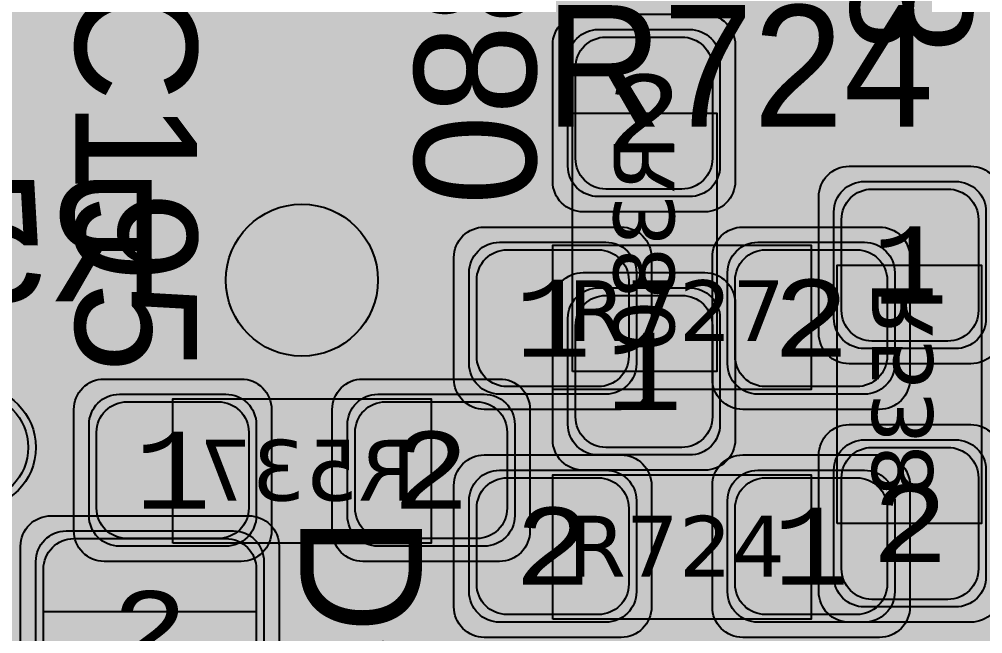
# Model space of a CAD drawing. Extents: x -28 to 199, y -61 to 255.
# Drawn here: x 81.39 to 87.73, y 214.17 to 218.22 of the extents above; entities that cross this region are included whole.
import ezdxf
from ezdxf.enums import TextEntityAlignment as Align

# ---------------------------------------------------------------- set-up
doc = ezdxf.new("R2010")
doc.units = 0
doc.header["$MEASUREMENT"] = 0
for name, color, linetype in [('ASSEMBLY_OUTLINES_BTM', 191, 'CONTINUOUS'), ('ASSEMBLY_OUTLINES_TOP', 102, 'CONTINUOUS'), ('ASSEMBLY_PART_NUMBERS_BTM', 191, 'CONTINUOUS'), ('ASSEMBLY_PART_NUMBERS_TOP', 102, 'CONTINUOUS'), ('ASSEMBLY_REF_DES_BTM', 191, 'CONTINUOUS'), ('ASSEMBLY_REF_DES_TOP', 102, 'CONTINUOUS'), ('DRILL_DRAWING', 21, 'CONTINUOUS'), ('GENERATED_SILKSCREEN_BTM', 255, 'CONTINUOUS'), ('GENERATED_SILKSCREEN_TOP', 140, 'CONTINUOUS'), ('MOUNTING_HOLES_LAYER_2', 42, 'CONTINUOUS'), ('MOUNTING_HOLES_LAYER_3', 42, 'CONTINUOUS'), ('MOUNTING_HOLES_LAYER_BOT21', 42, 'CONTINUOUS'), ('MOUNTING_HOLES_LAYER_TOP', 42, 'CONTINUOUS'), ('PART_PADS_SMD_BTM', 10, 'CONTINUOUS'), ('PART_PADS_SMD_TOP', 150, 'CONTINUOUS'), ('PIN_NUMBERS_BTM', 8, 'CONTINUOUS'), ('PIN_NUMBERS_TOP', 8, 'CONTINUOUS'), ('PLACEMENT_OUTLINES_BTM', 222, 'CONTINUOUS'), ('PLACEMENT_OUTLINES_TOP', 130, 'CONTINUOUS'), ('PLANE_SHAPES_LAYER_2', 230, 'CONTINUOUS'), ('PLANE_SHAPES_LAYER_3', 81, 'CONTINUOUS'), ('SILKSCREEN_OUTLINES_BTM', 211, 'CONTINUOUS'), ('SILKSCREEN_OUTLINES_TOP', 150, 'CONTINUOUS'), ('SILKSCREEN_REF_DES_BTM', 211, 'CONTINUOUS'), ('SILKSCREEN_REF_DES_TOP', 150, 'CONTINUOUS'), ('SOLDERMASK_PADS_BTM', 12, 'CONTINUOUS'), ('SOLDERMASK_PADS_TOP', 180, 'CONTINUOUS'), ('SOLDERPASTE_PADS_BTM', 12, 'CONTINUOUS'), ('SOLDERPASTE_PADS_TOP', 180, 'CONTINUOUS'), ('TRACES_LAYER_BOTTOM', 10, 'CONTINUOUS'), ('TRACES_LAYER_TOP', 150, 'CONTINUOUS'), ('VIA_PADS_LAYER_2', 230, 'CONTINUOUS'), ('VIA_PADS_LAYER_3', 81, 'CONTINUOUS'), ('VIA_PADS_LAYER_BOTTOM', 10, 'CONTINUOUS'), ('VIA_PADS_LAYER_TOP', 150, 'CONTINUOUS')]:
    doc.layers.add(name, color=color, linetype=linetype)
doc.styles.add('COURIER_NEW', font='COUR.TTF')
doc.styles.add('VERDANA', font='verdana.TTF')
doc.styles.add('VERIBEST_GERBER_0', font='txt')

msp = doc.modelspace()

# ---------------------------------------------------------------- hatches: boundary and pattern name
at = {"layer": 'MOUNTING_HOLES_LAYER_2'}
h = msp.add_hatch(color=256, dxfattribs=at)
edge = h.paths.add_edge_path()
edge.add_arc((83.25, 216.5), 0.5, 0, 360)
at = {"layer": 'MOUNTING_HOLES_LAYER_3'}
h = msp.add_hatch(color=256, dxfattribs=at)
edge = h.paths.add_edge_path()
edge.add_arc((83.25, 216.5), 0.5, 0, 360)
at = {"layer": 'MOUNTING_HOLES_LAYER_BOT21'}
h = msp.add_hatch(color=256, dxfattribs=at)
edge = h.paths.add_edge_path()
edge.add_arc((83.25, 216.5), 0.5, 0, 360)
at = {"layer": 'MOUNTING_HOLES_LAYER_TOP'}
h = msp.add_hatch(color=256, dxfattribs=at)
edge = h.paths.add_edge_path()
edge.add_arc((83.25, 216.5), 0.5, 0, 360)
at = {"layer": 'PLANE_SHAPES_LAYER_2'}
h = msp.add_hatch(color=256, dxfattribs=at)
h.paths.add_polyline_path([(169.5, 129.25), (149.5, 129.25), (142.25, 122), (142.25, 90.5), (147.5, 90.5), (147.5, 80), (154, 80), (154, 69.25), (131.75, 69.25), (131.75, 73.25), (121.25, 73.25), (121.25, 81), (110.5, 81), (110.5, 125.75), (106.5, 125.75), (106.5, 128.75), (93.5, 128.75), (93.5, 120.25), (91.75, 120.25), (91.75, 121.5), (80, 121.5), (80, 118.25), (73.25, 118.25), (73.25, 124.5), (67.5, 124.5), (67.5, 128), (57.75, 128), (57.75, 120.25), (55.25, 120.25), (55.25, 121.5), (47.5, 121.5), (47.5, 119), (35, 119), (35, 134.75), (32.75, 134.75), (32.75, 159.75), (29.25, 159.75), (29.25, 175.25), (22.5, 175.25), (22.5, 195.25), (17.25, 195.25), (17.25, 198), (22.5, 198), (22.5, 216.5), (40.25, 216.5), (40.25, 235.5), (54.5, 235.5), (54.5, 254), (87.25, 254), (87.25, 236.25), (86.25, 236.25), (86.25, 228.75), (81, 228.75), (81, 218.75), (95.25, 218.75), (95.25, 194.5), (87, 194.5), (87, 172), (131.1, 172), (131.1, 208.75), (115.5, 208.75), (115.5, 213.75), (106.75, 213.75), (106.75, 218.75), (110.25, 222.25), (110.25, 226.25), (142.5, 226.25), (142.5, 221.5), (160.5, 221.5), (160.5, 240.75), (169.5, 240.75)])
h.paths.add_polyline_path([(35.5, 149.5), (41.75, 149.5), (41.75, 152), (39.25, 152), (39.25, 154), (37.75, 154), (37.75, 152), (35.5, 152)], flags=16)
h.paths.add_polyline_path([(37.5, 125.75), (37.5, 128.75), (42.75, 128.75), (42.75, 125.75)], flags=16)
h.paths.add_polyline_path([(52, 127.75), (52, 130.75), (54.25, 130.75), (54.25, 127.75)], flags=16)
h.paths.add_polyline_path([(50.75, 219.5), (50.75, 226.5), (71.75, 226.5), (71.75, 219.5)], flags=16)
h.paths.add_polyline_path([(66.5, 150.75), (66.5, 177.5), (72.25, 177.5), (72.25, 150.75)], flags=16)
h.paths.add_polyline_path([(47.25, 185.25), (73, 185.25), (73, 188.25), (70.25, 188.25), (70.25, 191), (47.25, 191)], flags=16)
h.paths.add_polyline_path([(84.5, 208), (84.5, 212.75), (85, 212.75), (85, 208)], flags=16)
h.paths.add_polyline_path([(61.5, 137.25), (87.75, 137.25), (87.75, 140.5), (84.75, 140.5), (84.75, 143), (61.5, 143)], flags=16)
h.paths.add_polyline_path([(88.75, 127), (88.75, 130), (91, 130), (91, 127)], flags=16)
h.paths.add_polyline_path([(85.5, 130.25), (85.5, 132.5), (91, 132.5), (91, 130.25)], flags=16)
h.paths.add_polyline_path([(108.75, 142.25), (135.75, 142.25), (135.75, 145.75), (132.25, 145.75), (132.25, 149), (108.75, 149)], flags=16)
h.paths.add_polyline_path([(114.25, 126.75), (140.75, 126.75), (140.75, 129.75), (137.25, 129.75), (137.25, 133), (114.25, 133)], flags=16)
h.paths.add_polyline_path([(155.25, 180.25), (166.25, 180.25), (166.25, 186.25), (152.25, 186.25), (152.25, 183), (155.25, 183)], flags=16)
at = {"layer": 'PLANE_SHAPES_LAYER_3'}
h = msp.add_hatch(color=256, dxfattribs=at)
h.paths.add_polyline_path([(169.5, 129.25), (149.5, 129.25), (142.25, 122), (142.25, 90.5), (147.5, 90.5), (147.5, 80), (154, 80), (154, 69.25), (131.75, 69.25), (131.75, 73.25), (121.25, 73.25), (121.25, 81), (110.5, 81), (110.5, 125.75), (106.5, 125.75), (106.5, 128.75), (93.5, 128.75), (93.5, 120.25), (91.75, 120.25), (91.75, 121.5), (80, 121.5), (80, 118.25), (73.25, 118.25), (73.25, 124.5), (67.5, 124.5), (67.5, 127.75), (58.25, 127.75), (58.25, 130.25), (88.75, 130.25), (88.75, 127), (91, 127), (91, 132.5), (55, 132.5), (55, 131.25), (52, 131.25), (52, 127.75), (55, 127.75), (55, 127.25), (57.75, 127.25), (57.75, 120.25), (55.25, 120.25), (55.25, 121.5), (47.5, 121.5), (47.5, 119), (35, 119), (35, 134.75), (32.75, 134.75), (32.75, 159.75), (29.25, 159.75), (29.25, 175.25), (22.5, 175.25), (22.5, 195.25), (17.25, 195.25), (17.25, 198), (22.5, 198), (22.5, 216.5), (40.25, 216.5), (40.25, 235.5), (54.5, 235.5), (54.5, 254), (87.25, 254), (87.25, 236.25), (86.25, 236.25), (86.25, 228.75), (81, 228.75), (81, 218.75), (95.25, 218.75), (95.25, 194.5), (87, 194.5), (87, 172), (131.1, 172), (131.1, 208.75), (115.5, 208.75), (115.5, 213.75), (106.75, 213.75), (106.75, 218.75), (110.25, 222.25), (110.25, 226.25), (142.5, 226.25), (142.5, 221.5), (160.5, 221.5), (160.5, 240.75), (169.5, 240.75)])
h.paths.add_polyline_path([(35.5, 149.5), (41.75, 149.5), (41.75, 152), (39.25, 152), (39.25, 154), (37.75, 154), (37.75, 152), (35.5, 152)], flags=16)
h.paths.add_polyline_path([(37.5, 125.75), (37.5, 128.75), (42.75, 128.75), (42.75, 125.75)], flags=16)
h.paths.add_polyline_path([(50.75, 219.5), (50.75, 226.5), (71.75, 226.5), (71.75, 219.5)], flags=16)
h.paths.add_polyline_path([(66.5, 150.75), (66.5, 177.5), (72.25, 177.5), (72.25, 150.75)], flags=16)
h.paths.add_polyline_path([(47.25, 185.25), (73, 185.25), (73, 188.25), (70.25, 188.25), (70.25, 191), (47.25, 191)], flags=16)
h.paths.add_polyline_path([(84.5, 208), (84.5, 212.75), (85, 212.75), (85, 208)], flags=16)
h.paths.add_polyline_path([(61.5, 137.25), (87.75, 137.25), (87.75, 140.5), (84.75, 140.5), (84.75, 143), (61.5, 143)], flags=16)
h.paths.add_polyline_path([(108.75, 142.25), (135.75, 142.25), (135.75, 145.75), (132.25, 145.75), (132.25, 149), (108.75, 149)], flags=16)
h.paths.add_polyline_path([(114.25, 126.75), (140.75, 126.75), (140.75, 129.75), (137.25, 129.75), (137.25, 133), (114.25, 133)], flags=16)
h.paths.add_polyline_path([(155.25, 180.25), (166.25, 180.25), (166.25, 186.25), (152.25, 186.25), (152.25, 183), (155.25, 183)], flags=16)

# ---------------------------------------------------------------- linework, layer by layer
at = {"layer": 'ASSEMBLY_OUTLINES_BTM'}
for points in [[(85.03, 215.9), (85.03, 217.6), (85.98, 217.6), (85.98, 215.9)], [(86.77, 214.9), (86.77, 216.6), (87.72, 216.6), (87.72, 214.9)], [(82.4, 214.77), (82.4, 215.72), (84.1, 215.72), (84.1, 214.77)]]:
    msp.add_lwpolyline(points, close=True, dxfattribs=at)
at = {"layer": 'ASSEMBLY_OUTLINES_TOP'}
for points in [[(84.9, 215.78), (84.9, 216.73), (86.6, 216.73), (86.6, 215.78)], [(84.9, 214.27), (84.9, 215.22), (86.6, 215.22), (86.6, 214.27)], [(81.55, 212.17), (81.55, 214.32), (82.95, 214.32), (82.95, 212.17)]]:
    msp.add_lwpolyline(points, close=True, dxfattribs=at)
at = {"layer": 'GENERATED_SILKSCREEN_BTM', "const_width": 0.15}
for points in [[(83.9868, 218.5352), (83.9868, 218.2656), (83.9876, 218.2616), (83.9884, 218.26), (83.9892, 218.2576), (83.99, 218.2552), (84.0996, 218.12), (84.1036, 218.1176), (84.1068, 218.1168), (84.1092, 218.1152), (84.1124, 218.1144), (84.2772, 218.1144), (84.2796, 218.1152), (84.2852, 218.1168), (84.2892, 218.1176), (84.2908, 218.12), (84.3868, 218.2376), (84.4828, 218.12), (84.4844, 218.1192), (84.486, 218.1176), (84.4868, 218.1168), (84.4884, 218.1168), (84.494, 218.1152), (84.4964, 218.1144), (84.6612, 218.1144), (84.6652, 218.1152), (84.6684, 218.1168), (84.6716, 218.1176), (84.674, 218.12), (84.7836, 218.2552), (84.7852, 218.2584), (84.786, 218.2592), (84.786, 218.2616), (84.7868, 218.2624), (84.7868, 218.2632), (84.7868, 218.2656), (84.7868, 218.5352)], [(84.3708, 218.4024), (84.3708, 218.2696), (84.2692, 218.1464), (84.1204, 218.1464), (84.0196, 218.2712), (84.0196, 218.5296)], [(84.754, 218.5296), (84.754, 218.2712), (84.6532, 218.1464), (84.5044, 218.1464), (84.4028, 218.2696), (84.4028, 218.4024)], [(87.152, 217.6368), (87.2288, 217.6624), (87.3056, 217.6368), (87.308, 217.6368), (87.3112, 217.636), (87.5584, 217.636), (87.5608, 217.636), (87.5632, 217.6368), (87.5664, 217.6376), (87.5696, 217.6408), (87.652, 217.7208), (87.6552, 217.724), (87.656, 217.7288), (87.6568, 217.732), (87.6568, 218.0256), (87.6568, 218.028), (87.656, 218.0304), (87.6552, 218.0336), (87.652, 218.0368), (87.5696, 218.1168), (87.5664, 218.12), (87.5632, 218.1216), (87.5584, 218.1216), (87.3112, 218.1216), (87.308, 218.1216), (87.3064, 218.1216), (87.3056, 218.1208), (87.2288, 218.0952), (87.152, 218.1208), (87.1512, 218.1216), (87.1464, 218.1216), (86.9544, 218.1216), (86.9512, 218.1216), (86.9472, 218.12), (86.9432, 218.1168), (86.8608, 218.0368), (86.8584, 218.0336), (86.8576, 218.0304), (86.8568, 218.028), (86.8568, 218.0256), (86.8568, 217.732), (86.8576, 217.7288), (86.8584, 217.724), (86.8608, 217.7208), (86.9432, 217.6408), (86.948, 217.6376), (86.9512, 217.6368), (86.9544, 217.636), (87.1464, 217.636), (87.1496, 217.636), (87.1512, 217.6368), (87.152, 217.6368)], [(86.9632, 218.0896), (87.1448, 218.0896), (87.2136, 218.068), (87.2136, 217.6912), (87.1448, 217.668), (86.9632, 217.668), (86.8896, 217.7384), (86.8896, 218.0176), (86.9632, 218.0896)], [(87.3144, 218.0896), (87.5512, 218.0896), (87.624, 218.0176), (87.624, 217.7384), (87.5512, 217.668), (87.3144, 217.668), (87.2456, 217.6912), (87.2456, 218.068), (87.3144, 218.0896)], [(84.282, 217.3928), (84.3588, 217.4184), (84.4356, 217.3928), (84.438, 217.3928), (84.4412, 217.392), (84.6884, 217.392), (84.6908, 217.392), (84.6932, 217.3928), (84.6964, 217.3936), (84.6996, 217.3968), (84.782, 217.4768), (84.7852, 217.48), (84.786, 217.4848), (84.7868, 217.488), (84.7868, 217.7816), (84.7868, 217.784), (84.786, 217.7864), (84.7852, 217.7896), (84.782, 217.7928), (84.6996, 217.8728), (84.6964, 217.876), (84.6932, 217.8776), (84.6884, 217.8776), (84.4412, 217.8776), (84.438, 217.8776), (84.4364, 217.8776), (84.4356, 217.8768), (84.3588, 217.8512), (84.282, 217.8768), (84.2812, 217.8776), (84.2764, 217.8776), (84.0844, 217.8776), (84.0812, 217.8776), (84.0772, 217.876), (84.0732, 217.8728), (83.9908, 217.7928), (83.9884, 217.7896), (83.9876, 217.7864), (83.9868, 217.784), (83.9868, 217.7816), (83.9868, 217.488), (83.9876, 217.4848), (83.9884, 217.48), (83.9908, 217.4768), (84.0732, 217.3968), (84.078, 217.3936), (84.0812, 217.3928), (84.0844, 217.392), (84.2764, 217.392), (84.2796, 217.392), (84.2812, 217.3928), (84.282, 217.3928)], [(84.0932, 217.8456), (84.2748, 217.8456), (84.3436, 217.824), (84.3436, 217.4472), (84.2748, 217.424), (84.0932, 217.424), (84.0196, 217.4944), (84.0196, 217.7736), (84.0932, 217.8456)], [(84.4444, 217.8456), (84.6812, 217.8456), (84.754, 217.7736), (84.754, 217.4944), (84.6812, 217.424), (84.4444, 217.424), (84.3756, 217.4472), (84.3756, 217.824), (84.4444, 217.8456)], [(84.0996, 217.1736), (83.99, 217.0392), (83.9892, 217.036), (83.9884, 217.0336), (83.9876, 217.0328), (83.9868, 217.0296), (83.9868, 216.76), (83.9876, 216.7568), (83.9876, 216.756), (83.9884, 216.7552), (83.9892, 216.7528), (83.99, 216.7496), (84.0996, 216.6152), (84.1036, 216.6128), (84.1068, 216.612), (84.1092, 216.6104), (84.1124, 216.6096), (84.6612, 216.6096), (84.6636, 216.6104), (84.6692, 216.612), (84.6708, 216.6128), (84.674, 216.6152), (84.7836, 216.7496), (84.7844, 216.7528), (84.7852, 216.7544), (84.786, 216.756), (84.7868, 216.7576), (84.7868, 216.76), (84.7868, 217.0296), (84.786, 217.0328), (84.7852, 217.036), (84.7836, 217.0392), (84.674, 217.1736), (84.6724, 217.1752), (84.6716, 217.1768), (84.6692, 217.1784), (84.6636, 217.18), (84.6612, 217.1808), (84.1124, 217.1808), (84.1092, 217.18), (84.1068, 217.1784), (84.1036, 217.1768), (84.0996, 217.1736)], [(80.9308, 217.1464), (81.4708, 217.1464), (81.4764, 217.1448), (81.4812, 217.1408), (81.4852, 217.136), (81.4868, 217.1304), (81.4868, 216.7456), (81.486, 216.74), (81.4836, 216.736), (81.4804, 216.7336), (81.4748, 216.732), (81.4716, 216.7304), (81.4676, 216.7296), (81.4636, 216.7304), (81.4604, 216.7328), (81.33, 216.8392), (81.0716, 216.8392)], [(81.6756, 216.8424), (81.6732, 216.844), (81.6724, 216.848), (81.6708, 216.852), (81.67, 216.856), (81.67, 217.0208), (81.6708, 217.0248), (81.6724, 217.0272), (81.6724, 217.0296), (81.6732, 217.0304), (81.6748, 217.0312), (81.6756, 217.0328), (81.8116, 217.1432), (81.8156, 217.1448), (81.8188, 217.1456), (81.822, 217.1464), (82.2252, 217.1464), (82.2324, 217.1448), (82.2372, 217.1408), (82.2412, 217.136), (82.2428, 217.1304), (82.2428, 216.3624), (82.2412, 216.356), (82.2372, 216.352), (82.2324, 216.3496), (82.2268, 216.3488), (82.2204, 216.3496), (82.2148, 216.352), (82.2108, 216.356), (82.2092, 216.3624), (82.2092, 216.7304), (81.8332, 216.7304), (81.702, 216.3576), (81.6988, 216.352), (81.6932, 216.3488), (81.6876, 216.348), (81.682, 216.3496), (81.6772, 216.352), (81.6732, 216.356), (81.6716, 216.3616), (81.6724, 216.368), (81.8036, 216.7408), (81.6756, 216.8424)], [(84.1204, 217.148), (84.6532, 217.148), (84.6932, 217.1008), (84.062, 216.7136), (84.0196, 216.7664), (84.0196, 217.0248), (84.1204, 217.148)], [(81.3356, 216.8712), (81.3388, 216.8704), (81.3412, 216.8696), (81.3444, 216.868), (81.4532, 216.78), (81.4532, 217.1136), (80.9308, 217.1136)], [(82.2092, 217.1136), (81.8268, 217.1136), (81.702, 217.0128), (81.702, 216.864), (81.8268, 216.7624), (82.2092, 216.7624), (82.2092, 217.1136)], [(84.714, 217.0752), (84.754, 217.0248), (84.754, 216.7664), (84.6532, 216.6416), (84.1204, 216.6416), (84.0828, 216.6888), (84.714, 217.0752)], [(81.066, 216.8712), (81.3356, 216.8712)], [(81.0716, 216.38), (81.33, 216.38), (81.4604, 216.4856), (81.466, 216.488), (81.4708, 216.488), (81.4764, 216.4848), (81.4804, 216.4808), (81.4836, 216.4752), (81.4852, 216.4696), (81.4844, 216.4664), (81.4836, 216.464), (81.482, 216.4616), (81.4796, 216.46), (81.3444, 216.3496), (81.342, 216.348), (81.3388, 216.348), (81.3356, 216.3464), (81.066, 216.3464)]]:
    msp.add_lwpolyline(points, dxfattribs=at)
for points in [[(85.030005, 216.466164, 1.1642e-05), (85.029995, 216.466156), (85.029995, 217.033844, 1.1642e-05), (85.030005, 217.033836), (85.030005, 216.466164)], [(85.980005, 216.457902, 1.22306e-05), (85.979995, 216.457911), (85.979995, 217.042089, 1.22306e-05), (85.980005, 217.042098), (85.980005, 216.457902)], [(86.770005, 215.457911, 1.22306e-05), (86.769995, 215.457902), (86.769995, 216.042098, 1.22306e-05), (86.770005, 216.042089), (86.770005, 215.457911)], [(87.720005, 215.466156, 1.1642e-05), (87.719995, 215.466164), (87.719995, 216.033836, 1.1642e-05), (87.720005, 216.033844), (87.720005, 215.466156)], [(83.533844, 215.720005, 1.1642e-05), (83.533836, 215.719995), (82.966164, 215.719995, 1.1642e-05), (82.966156, 215.720005), (83.533844, 215.720005)], [(83.542098, 214.769995), (82.957902, 214.769995, 1.22306e-05), (82.957911, 214.770005), (83.542089, 214.770005, 1.22306e-05), (83.542098, 214.769995)]]:
    msp.add_lwpolyline(points, format="xyb", dxfattribs=at)
at = {"layer": 'GENERATED_SILKSCREEN_TOP', "const_width": 0.15}
for points in [[(81.7664, 218.2), (81.876, 218.3344)], [(82.4504, 218.3344), (82.56, 218.2), (82.5608, 218.1976), (82.5616, 218.1952), (82.5624, 218.1944), (82.5632, 218.1912), (82.5632, 217.9216), (82.5624, 217.9176), (82.5616, 217.916), (82.5608, 217.9136), (82.56, 217.9112), (82.4504, 217.776), (82.4464, 217.7728), (82.44, 217.7712), (82.436, 217.772), (82.432, 217.7736), (82.428, 217.776), (82.4248, 217.78), (82.4224, 217.784), (82.4216, 217.788), (82.4216, 217.792), (82.424, 217.7952), (82.5304, 217.9272), (82.5304, 218.1856), (82.4296, 218.3088)], [(87.2812, 217.7876), (87.7116, 218.2164), (87.7116, 217.7876), (87.2812, 217.7876)], [(81.8968, 218.3088), (81.796, 218.1856), (81.796, 217.9272), (81.9024, 217.7952), (81.9048, 217.792), (81.9048, 217.788), (81.904, 217.784), (81.9016, 217.78), (81.8984, 217.776), (81.8944, 217.7736), (81.8904, 217.772), (81.8848, 217.7712), (81.88, 217.7728), (81.876, 217.776), (81.7664, 217.9112), (81.7648, 217.9144), (81.764, 217.9152), (81.764, 217.9176), (81.764, 217.9184), (81.7632, 217.9192), (81.7632, 217.9216), (81.7632, 218.1912), (81.764, 218.1944), (81.7648, 218.1976), (81.7664, 218.2)], [(84.9676, 218.2948), (84.9628, 218.2908), (84.9588, 218.286), (84.9572, 218.2804), (84.9572, 217.5124), (84.9588, 217.506), (84.9628, 217.502), (84.9676, 217.4996), (84.9732, 217.4988), (84.9796, 217.4996), (84.9852, 217.502), (84.9892, 217.506), (84.9908, 217.5124), (84.9908, 217.8804), (85.3668, 217.8804), (85.498, 217.5076), (85.5012, 217.502), (85.5068, 217.4988), (85.5132, 217.498), (85.518, 217.4996), (85.5228, 217.502), (85.5268, 217.506), (85.5292, 217.5116), (85.5276, 217.518), (85.3964, 217.8908), (85.5244, 217.9924)], [(84.9908, 218.2636), (85.3732, 218.2636), (85.498, 218.1628), (85.498, 218.014), (85.3732, 217.9124), (84.9908, 217.9124), (84.9908, 218.2636)], [(85.5244, 217.9924), (85.5268, 217.994), (85.5276, 217.998), (85.53, 218.002), (85.53, 218.006), (85.53, 218.1708), (85.53, 218.1748), (85.5276, 218.1772), (85.5276, 218.1796), (85.5268, 218.1804), (85.526, 218.1812), (85.5244, 218.1828), (85.3884, 218.2932)], [(85.7236, 218.2948), (85.7196, 218.2908), (85.7164, 218.286), (85.7156, 218.2796), (85.7164, 218.274), (85.7196, 218.2684), (85.7236, 218.2644), (85.7292, 218.2636), (86.242, 218.2636), (85.8244, 217.5204)], [(85.8244, 217.5204), (85.8228, 217.5148), (85.8236, 217.5092), (85.8276, 217.5044), (85.8316, 217.5012), (85.8372, 217.4996), (85.8428, 217.4988), (85.8476, 217.5004), (85.8516, 217.5052), (86.2828, 218.2724), (86.2844, 218.2764), (86.2844, 218.2796), (86.2844, 218.2828), (86.2828, 218.286), (86.2804, 218.2908), (86.2772, 218.294)], [(86.9012, 218.2932), (87.0356, 218.1836), (87.038, 218.1796), (87.0388, 218.1764), (87.0404, 218.174), (87.0412, 218.1708), (87.0412, 218.0612), (87.0404, 218.058), (87.0388, 218.0532), (87.038, 218.0492), (87.0356, 218.0476), (86.5028, 217.6148), (86.5028, 217.5292), (87.0252, 217.5292), (87.0308, 217.5276), (87.0356, 217.5244), (87.038, 217.5188), (87.0388, 217.5124), (87.038, 217.5068), (87.0356, 217.5012), (87.0308, 217.498), (87.0252, 217.4964), (86.486, 217.4964), (86.4796, 217.498), (86.4756, 217.502), (86.4716, 217.506), (86.47, 217.5124), (86.47, 217.622), (86.4708, 217.6244), (86.4724, 217.63), (86.474, 217.6324), (86.4756, 217.634), (86.4772, 217.6356), (87.0092, 218.0692), (87.0092, 218.1628), (86.8844, 218.2636), (86.626, 218.2636), (86.4956, 218.1572), (86.49, 218.1556), (86.4844, 218.1564), (86.4796, 218.1588), (86.4764, 218.1636), (86.4732, 218.1684), (86.4724, 218.174), (86.4724, 218.1772), (86.4732, 218.1796), (86.4772, 218.1836), (86.6116, 218.2932)], [(87.7116, 217.5124), (87.7124, 217.506), (87.7164, 217.502), (87.722, 217.4996), (87.7276, 217.4988), (87.7332, 217.4996), (87.738, 217.502), (87.742, 217.506), (87.7436, 217.5124), (87.7436, 217.7548), (87.7812, 217.7548), (87.7868, 217.7564), (87.7916, 217.7596), (87.794, 217.7652), (87.7948, 217.7708), (87.794, 217.7772), (87.7916, 217.7828), (87.7868, 217.7868), (87.7812, 217.7876), (87.7436, 217.7876), (87.7436, 218.258), (87.7428, 218.262), (87.7404, 218.2652), (87.7372, 218.2684), (87.7332, 218.2708), (87.7284, 218.2724), (87.7236, 218.2732), (87.7196, 218.2724), (87.7156, 218.2692), (87.23, 217.7836), (87.2268, 217.7788), (87.2252, 217.774), (87.226, 217.7692), (87.2292, 217.7636), (87.2308, 217.7596), (87.234, 217.7572), (87.2372, 217.7556), (87.2412, 217.7548), (87.7116, 217.7548), (87.7116, 217.5124)], [(81.796, 217.472), (81.7952, 217.4784), (81.7912, 217.4816), (81.7856, 217.484), (81.7792, 217.4848), (81.7736, 217.484), (81.768, 217.4816), (81.764, 217.4784), (81.7632, 217.472), (81.7632, 217.16), (81.764, 217.1544), (81.768, 217.1496), (81.7736, 217.1472), (81.7792, 217.1464), (81.7856, 217.1472), (81.7912, 217.1496), (81.7952, 217.1544), (81.796, 217.16), (81.796, 217.3008), (82.5472, 217.3008), (82.5528, 217.3016), (82.5568, 217.304), (82.5592, 217.308), (82.56, 217.3136), (82.5608, 217.3176), (82.5608, 217.3216), (82.5592, 217.3248), (82.556, 217.328), (82.3368, 217.484), (82.3312, 217.4864), (82.3264, 217.4864), (82.3208, 217.484), (82.3168, 217.48), (82.3136, 217.4752), (82.312, 217.4696), (82.3136, 217.464), (82.3176, 217.46), (82.4968, 217.332), (81.796, 217.332), (81.796, 217.472)], [(81.7664, 216.7176), (81.876, 216.852), (81.88, 216.856), (81.8848, 216.8568), (81.8904, 216.856), (81.896, 216.8528), (81.9008, 216.8496), (81.9032, 216.844), (81.904, 216.8392), (81.9024, 216.8336), (81.796, 216.7032), (81.796, 216.4448), (81.8968, 216.32), (82.184, 216.32), (82.096, 216.4288), (82.0944, 216.432), (82.0936, 216.4328), (82.0928, 216.4352), (82.0928, 216.4384), (82.0928, 216.708), (82.0928, 216.7112), (82.0952, 216.716), (82.096, 216.7176), (82.2048, 216.852), (82.2056, 216.8536), (82.2072, 216.8552), (82.2096, 216.8568), (82.2152, 216.8584), (82.2184, 216.8592), (82.4376, 216.8592), (82.4416, 216.8584), (82.4448, 216.8568), (82.4472, 216.8552), (82.448, 216.8536), (82.4504, 216.852), (82.56, 216.7176), (82.5608, 216.7144), (82.5616, 216.712), (82.5624, 216.7112), (82.5632, 216.708), (82.5632, 216.4384), (82.5624, 216.4352), (82.5624, 216.4344), (82.5616, 216.4336), (82.5608, 216.4312), (82.56, 216.428), (82.4504, 216.2936), (82.4472, 216.2912), (82.4432, 216.2904), (82.4408, 216.2888), (82.4376, 216.288), (81.8888, 216.288), (81.8864, 216.2888), (81.8808, 216.2904), (81.8792, 216.2912), (81.876, 216.2936), (81.7664, 216.428), (81.7648, 216.432), (81.764, 216.4328), (81.764, 216.4344), (81.764, 216.436), (81.7632, 216.4368), (81.7632, 216.4384), (81.7632, 216.708), (81.764, 216.7112), (81.7648, 216.7144), (81.7664, 216.7176)], [(82.4296, 216.8264), (82.2264, 216.8264), (82.1248, 216.7032), (82.1248, 216.4448), (82.2264, 216.32), (82.4296, 216.32), (82.5304, 216.4448), (82.5304, 216.7032), (82.4296, 216.8264)], [(82.288, 215.9528), (82.2872, 215.956), (82.2864, 215.9584), (82.2848, 215.9616), (82.1968, 216.0704), (82.5304, 216.0704), (82.5304, 215.548), (82.532, 215.5424), (82.5352, 215.5376), (82.5408, 215.5352), (82.5464, 215.5344), (82.5528, 215.5352), (82.5584, 215.5376), (82.5616, 215.5424), (82.5632, 215.548), (82.5632, 216.088), (82.5616, 216.0936), (82.5576, 216.0976), (82.5536, 216.1024), (82.5472, 216.104), (82.1624, 216.104), (82.1568, 216.1032), (82.1528, 216.1008), (82.1504, 216.0976), (82.1488, 216.092), (82.1472, 216.088), (82.1464, 216.0848), (82.1472, 216.0808), (82.1496, 216.0776), (82.256, 215.9472), (82.256, 215.6888), (82.1544, 215.564), (81.8968, 215.564), (81.7968, 215.6888), (81.7968, 215.9472), (81.9024, 216.0776), (81.9048, 216.0832), (81.9048, 216.088), (81.9016, 216.0928), (81.8976, 216.0976), (81.892, 216.1008), (81.8864, 216.1016), (81.8832, 216.1016), (81.8808, 216.1008), (81.8768, 216.0968), (81.7664, 215.9616), (81.7648, 215.9592), (81.7648, 215.956), (81.7632, 215.9528), (81.7632, 215.6832), (81.7632, 215.6808), (81.764, 215.68), (81.764, 215.6792), (81.7648, 215.6776), (81.7648, 215.676), (81.7664, 215.6728), (81.8768, 215.5376), (81.8792, 215.5352), (81.8808, 215.5344), (81.8856, 215.5328), (81.8888, 215.532), (82.1624, 215.532), (82.1664, 215.5328), (82.1704, 215.5344), (82.172, 215.5344), (82.1728, 215.5352), (82.1744, 215.5368), (82.176, 215.5376), (82.2848, 215.6728), (82.2864, 215.6768), (82.2872, 215.6792), (82.288, 215.6832), (82.288, 215.9528)], [(84.0448, 214.4044), (84.0464, 214.4076), (84.048, 214.4108), (84.0488, 214.4116), (84.0488, 214.4124), (84.0496, 214.4132), (84.0496, 214.4148), (84.0504, 214.4212), (84.0504, 214.818), (84.0496, 214.8236), (84.048, 214.8284), (84.0448, 214.8332), (84.0416, 214.8356), (84.0384, 214.8396), (84.0344, 214.8428), (84.0288, 214.8444), (84.0232, 214.8444), (83.2704, 214.8444), (83.264, 214.8444), (83.2592, 214.8428), (83.2552, 214.8396), (83.252, 214.8356), (83.248, 214.8332), (83.2456, 214.8284), (83.244, 214.8236), (83.2432, 214.818), (83.2432, 214.4212), (83.2432, 214.4172), (83.2432, 214.414), (83.244, 214.4124), (83.244, 214.4116), (83.2448, 214.4108), (83.2456, 214.41), (83.2464, 214.4076), (83.248, 214.4044), (83.3576, 214.27), (83.3608, 214.2668), (83.3632, 214.2652), (83.3656, 214.2636), (83.3672, 214.2636), (83.372, 214.2612), (83.3776, 214.2612), (83.916, 214.2612), (83.92, 214.2612), (83.9224, 214.2612), (83.9248, 214.262), (83.9264, 214.2636), (83.9304, 214.2636), (83.9328, 214.266), (83.9336, 214.2676), (83.9344, 214.2692), (84.0448, 214.4044)], [(83.9952, 214.7892), (83.9952, 214.4308), (83.9024, 214.3156), (83.3912, 214.3156), (83.2984, 214.4308), (83.2984, 214.7892), (83.9952, 214.7892)], [(84.028, 213.9428), (84.0264, 213.9436), (84.0368, 213.9396)], [(83.924, 214.086), (83.9304, 214.082), (83.9304, 214.0828), (83.9312, 214.082)]]:
    msp.add_lwpolyline(points, dxfattribs=at)
for points in [[(86.042098, 216.730005, 1.22306e-05), (86.042089, 216.729995), (85.457911, 216.729995, 1.22306e-05), (85.457902, 216.730005), (86.042098, 216.730005)], [(86.033844, 215.779995), (85.466156, 215.779995, 1.1642e-05), (85.466164, 215.780005), (86.033836, 215.780005, 1.1642e-05), (86.033844, 215.779995)], [(86.033844, 215.220005, 1.1642e-05), (86.033836, 215.219995), (85.466164, 215.219995, 1.1642e-05), (85.466156, 215.220005), (86.033844, 215.220005)], [(86.042098, 214.269995), (85.457902, 214.269995, 1.22306e-05), (85.457911, 214.270005), (86.042089, 214.270005, 1.22306e-05), (86.042098, 214.269995)]]:
    msp.add_lwpolyline(points, format="xyb", dxfattribs=at)
at = {"layer": 'MOUNTING_HOLES_LAYER_2'}
msp.add_circle((83.25, 216.5), 0.5, dxfattribs=at)
at = {"layer": 'MOUNTING_HOLES_LAYER_3'}
msp.add_circle((83.25, 216.5), 0.5, dxfattribs=at)
at = {"layer": 'MOUNTING_HOLES_LAYER_BOT21'}
msp.add_circle((83.25, 216.5), 0.5, dxfattribs=at)
at = {"layer": 'MOUNTING_HOLES_LAYER_TOP'}
msp.add_circle((83.25, 216.5), 0.5, dxfattribs=at)
at = {"layer": 'PART_PADS_SMD_BTM'}
for points in [[(85.2, 217.05, -0.4142135624), (85, 217.25), (85, 217.95, -0.4142135624), (85.2, 218.15), (85.8, 218.15, -0.4142135624), (86, 217.95), (86, 217.25, -0.4142135624), (85.8, 217.05)], [(87.55, 217.15, -0.4142135624), (87.75, 216.95), (87.75, 216.25, -0.4142135624), (87.55, 216.05), (86.95, 216.05, -0.4142135624), (86.75, 216.25), (86.75, 216.95, -0.4142135624), (86.95, 217.15)], [(85.2, 215.35, -0.4142135624), (85, 215.55), (85, 216.25, -0.4142135624), (85.2, 216.45), (85.8, 216.45, -0.4142135624), (86, 216.25), (86, 215.55, -0.4142135624), (85.8, 215.35)], [(81.85, 215.55, -0.4142135624), (82.05, 215.75), (82.75, 215.75, -0.4142135624), (82.95, 215.55), (82.95, 214.95, -0.4142135624), (82.75, 214.75), (82.05, 214.75, -0.4142135624), (81.85, 214.95)], [(83.55, 215.55, -0.4142135624), (83.75, 215.75), (84.45, 215.75, -0.4142135624), (84.65, 215.55), (84.65, 214.95, -0.4142135624), (84.45, 214.75), (83.75, 214.75, -0.4142135624), (83.55, 214.95)], [(87.55, 215.45, -0.4142135624), (87.75, 215.25), (87.75, 214.55, -0.4142135624), (87.55, 214.35), (86.95, 214.35, -0.4142135624), (86.75, 214.55), (86.75, 215.25, -0.4142135624), (86.95, 215.45)]]:
    msp.add_lwpolyline(points, format="xyb", close=True, dxfattribs=at)
at = {"layer": 'PART_PADS_SMD_TOP'}
for points in [[(84.35, 216.55, -0.4142135624), (84.55, 216.75), (85.25, 216.75, -0.4142135624), (85.45, 216.55), (85.45, 215.95, -0.4142135624), (85.25, 215.75), (84.55, 215.75, -0.4142135624), (84.35, 215.95)], [(86.05, 216.55, -0.4142135624), (86.25, 216.75), (86.95, 216.75, -0.4142135624), (87.15, 216.55), (87.15, 215.95, -0.4142135624), (86.95, 215.75), (86.25, 215.75, -0.4142135624), (86.05, 215.95)], [(85.45, 214.45, -0.4142135624), (85.25, 214.25), (84.55, 214.25, -0.4142135624), (84.35, 214.45), (84.35, 215.05, -0.4142135624), (84.55, 215.25), (85.25, 215.25, -0.4142135624), (85.45, 215.05)], [(87.15, 214.45, -0.4142135624), (86.95, 214.25), (86.25, 214.25, -0.4142135624), (86.05, 214.45), (86.05, 215.05, -0.4142135624), (86.25, 215.25), (86.95, 215.25, -0.4142135624), (87.15, 215.05)], [(83, 213.75, -0.4142135624), (82.8, 213.55), (81.7, 213.55, -0.4142135624), (81.5, 213.75), (81.5, 214.65, -0.4142135624), (81.7, 214.85), (82.8, 214.85, -0.4142135624), (83, 214.65)]]:
    msp.add_lwpolyline(points, format="xyb", close=True, dxfattribs=at)
at = {"layer": 'PLACEMENT_OUTLINES_BTM'}
for points in [[(85.03, 215.9), (85.03, 217.6), (85.98, 217.6), (85.98, 215.9)], [(86.77, 214.9), (86.77, 216.6), (87.72, 216.6), (87.72, 214.9)], [(82.4, 214.77), (82.4, 215.72), (84.1, 215.72), (84.1, 214.77)]]:
    msp.add_lwpolyline(points, close=True, dxfattribs=at)
at = {"layer": 'PLACEMENT_OUTLINES_TOP'}
for points in [[(84.9, 215.78), (84.9, 216.73), (86.6, 216.73), (86.6, 215.78)], [(84.9, 214.27), (84.9, 215.22), (86.6, 215.22), (86.6, 214.27)], [(81.55, 212.17), (81.55, 214.32), (82.95, 214.32), (82.95, 212.17)]]:
    msp.add_lwpolyline(points, close=True, dxfattribs=at)
at = {"layer": 'SILKSCREEN_OUTLINES_BTM'}
for points in [[(85.03, 215.9), (85.03, 217.6), (85.98, 217.6), (85.98, 215.9)], [(86.77, 214.9), (86.77, 216.6), (87.72, 216.6), (87.72, 214.9)], [(82.4, 214.77), (82.4, 215.72), (84.1, 215.72), (84.1, 214.77)]]:
    msp.add_lwpolyline(points, close=True, dxfattribs=at)
at = {"layer": 'SILKSCREEN_OUTLINES_TOP'}
for points in [[(84.9, 215.78), (84.9, 216.73), (86.6, 216.73), (86.6, 215.78)], [(84.9, 214.27), (84.9, 215.22), (86.6, 215.22), (86.6, 214.27)], [(81.55, 212.17), (81.55, 214.32), (82.95, 214.32), (82.95, 212.17)]]:
    msp.add_lwpolyline(points, close=True, dxfattribs=at)
at = {"layer": 'SOLDERMASK_PADS_BTM'}
for points in [[(85.1, 216.95, -0.4142135624), (84.9, 217.15), (84.9, 218.05, -0.4142135624), (85.1, 218.25), (85.9, 218.25, -0.4142135624), (86.1, 218.05), (86.1, 217.15, -0.4142135624), (85.9, 216.95)], [(87.65, 217.25, -0.4142135624), (87.85, 217.05), (87.85, 216.15, -0.4142135624), (87.65, 215.95), (86.85, 215.95, -0.4142135624), (86.65, 216.15), (86.65, 217.05, -0.4142135624), (86.85, 217.25)], [(85.1, 215.25, -0.4142135624), (84.9, 215.45), (84.9, 216.35, -0.4142135624), (85.1, 216.55), (85.9, 216.55, -0.4142135624), (86.1, 216.35), (86.1, 215.45, -0.4142135624), (85.9, 215.25)], [(81.75, 215.65, -0.4142135624), (81.95, 215.85), (82.85, 215.85, -0.4142135624), (83.05, 215.65), (83.05, 214.85, -0.4142135624), (82.85, 214.65), (81.95, 214.65, -0.4142135624), (81.75, 214.85)], [(83.45, 215.65, -0.4142135624), (83.65, 215.85), (84.55, 215.85, -0.4142135624), (84.75, 215.65), (84.75, 214.85, -0.4142135624), (84.55, 214.65), (83.65, 214.65, -0.4142135624), (83.45, 214.85)], [(87.65, 215.55, -0.4142135624), (87.85, 215.35), (87.85, 214.45, -0.4142135624), (87.65, 214.25), (86.85, 214.25, -0.4142135624), (86.65, 214.45), (86.65, 215.35, -0.4142135624), (86.85, 215.55)]]:
    msp.add_lwpolyline(points, format="xyb", close=True, dxfattribs=at)
at = {"layer": 'SOLDERMASK_PADS_TOP'}
for points in [[(84.25, 216.65, -0.4142135624), (84.45, 216.85), (85.35, 216.85, -0.4142135624), (85.55, 216.65), (85.55, 215.85, -0.4142135624), (85.35, 215.65), (84.45, 215.65, -0.4142135624), (84.25, 215.85)], [(85.95, 216.65, -0.4142135624), (86.15, 216.85), (87.05, 216.85, -0.4142135624), (87.25, 216.65), (87.25, 215.85, -0.4142135624), (87.05, 215.65), (86.15, 215.65, -0.4142135624), (85.95, 215.85)], [(85.55, 214.35, -0.4142135624), (85.35, 214.15), (84.45, 214.15, -0.4142135624), (84.25, 214.35), (84.25, 215.15, -0.4142135624), (84.45, 215.35), (85.35, 215.35, -0.4142135624), (85.55, 215.15)], [(87.25, 214.35, -0.4142135624), (87.05, 214.15), (86.15, 214.15, -0.4142135624), (85.95, 214.35), (85.95, 215.15, -0.4142135624), (86.15, 215.35), (87.05, 215.35, -0.4142135624), (87.25, 215.15)], [(83.1, 213.65, -0.4142135624), (82.9, 213.45), (81.6, 213.45, -0.4142135624), (81.4, 213.65), (81.4, 214.75, -0.4142135624), (81.6, 214.95), (82.9, 214.95, -0.4142135624), (83.1, 214.75)]]:
    msp.add_lwpolyline(points, format="xyb", close=True, dxfattribs=at)
at = {"layer": 'SOLDERPASTE_PADS_BTM'}
for points in [[(85.25, 217.1, -0.4142135624), (85.05, 217.3), (85.05, 217.9, -0.4142135624), (85.25, 218.1), (85.75, 218.1, -0.4142135624), (85.95, 217.9), (85.95, 217.3, -0.4142135624), (85.75, 217.1)], [(87.5, 217.1, -0.4142135624), (87.7, 216.9), (87.7, 216.3, -0.4142135624), (87.5, 216.1), (87, 216.1, -0.4142135624), (86.8, 216.3), (86.8, 216.9, -0.4142135624), (87, 217.1)], [(85.25, 215.4, -0.4142135624), (85.05, 215.6), (85.05, 216.2, -0.4142135624), (85.25, 216.4), (85.75, 216.4, -0.4142135624), (85.95, 216.2), (85.95, 215.6, -0.4142135624), (85.75, 215.4)], [(81.9, 215.5, -0.4142135624), (82.1, 215.7), (82.7, 215.7, -0.4142135624), (82.9, 215.5), (82.9, 215, -0.4142135624), (82.7, 214.8), (82.1, 214.8, -0.4142135624), (81.9, 215)], [(83.6, 215.5, -0.4142135624), (83.8, 215.7), (84.4, 215.7, -0.4142135624), (84.6, 215.5), (84.6, 215, -0.4142135624), (84.4, 214.8), (83.8, 214.8, -0.4142135624), (83.6, 215)], [(87.5, 215.4, -0.4142135624), (87.7, 215.2), (87.7, 214.6, -0.4142135624), (87.5, 214.4), (87, 214.4, -0.4142135624), (86.8, 214.6), (86.8, 215.2, -0.4142135624), (87, 215.4)]]:
    msp.add_lwpolyline(points, format="xyb", close=True, dxfattribs=at)
at = {"layer": 'SOLDERPASTE_PADS_TOP'}
for points in [[(84.4, 216.5, -0.4142135624), (84.6, 216.7), (85.2, 216.7, -0.4142135624), (85.4, 216.5), (85.4, 216, -0.4142135624), (85.2, 215.8), (84.6, 215.8, -0.4142135624), (84.4, 216)], [(86.1, 216.5, -0.4142135624), (86.3, 216.7), (86.9, 216.7, -0.4142135624), (87.1, 216.5), (87.1, 216, -0.4142135624), (86.9, 215.8), (86.3, 215.8, -0.4142135624), (86.1, 216)], [(85.4, 214.5, -0.4142135624), (85.2, 214.3), (84.6, 214.3, -0.4142135624), (84.4, 214.5), (84.4, 215, -0.4142135624), (84.6, 215.2), (85.2, 215.2, -0.4142135624), (85.4, 215)], [(87.1, 214.5, -0.4142135624), (86.9, 214.3), (86.3, 214.3, -0.4142135624), (86.1, 214.5), (86.1, 215, -0.4142135624), (86.3, 215.2), (86.9, 215.2, -0.4142135624), (87.1, 215)], [(82.95, 213.8, -0.4142135624), (82.75, 213.6), (81.75, 213.6, -0.4142135624), (81.55, 213.8), (81.55, 214.6, -0.4142135624), (81.75, 214.8), (82.75, 214.8, -0.4142135624), (82.95, 214.6)]]:
    msp.add_lwpolyline(points, format="xyb", close=True, dxfattribs=at)
at = {"layer": 'TRACES_LAYER_BOTTOM', "const_width": 0.5}
for points in [[(85.5, 217.6), (81.133629, 217.6), (79.761811, 216.228182), (79.761811, 212.075211), (80.187022, 211.65), (82.25, 211.65)], [(89, 215.7), (88.1, 216.6), (87.25, 216.6)], [(85.5, 215.9), (86.3, 215.9), (87.25, 214.95), (87.25, 214.9)], [(81.1, 215.4), (81.25, 215.25), (82.4, 215.25)], [(84.1, 215.25), (84.15, 215.25), (84.8, 214.6), (84.8, 213.3)], [(86.7, 213.3), (87.25, 213.85), (87.25, 214.9)]]:
    msp.add_lwpolyline(points, dxfattribs=at)
at = {"layer": 'TRACES_LAYER_TOP'}
for points, const_width in [([(105.907864, 223.8), (101.033983, 223.8), (95.657992, 218.424009), (80.131692, 218.424009), (77.964795, 220.590906), (77.964795, 223.795179), (75.807829, 225.952145), (54.699639, 225.952145), (53.722272, 224.974778), (53.722272, 219.967896), (56.333332, 217.356836), (56.333332, 214.453813), (55.979519, 214.1), (53.75, 214.1)], 0.5), ([(97.6, 215.75), (97.6, 216.720788), (96.82185, 217.498938), (83.670933, 217.498938), (83.665871, 217.504), (82.834129, 217.504), (82.829067, 217.498938), (77.348938, 217.498938), (75.5, 215.65)], 0.5), ([(86.6, 216.25), (88.049479, 214.800521), (88.249479, 214.800521), (89, 214.05)], 0.35), ([(84.9, 214.75), (84.9, 216.25)], 0.2), ([(81.1, 215.25), (82.15, 214.2), (82.25, 214.2)], 0.35), ([(85.8, 213.75), (86.115683, 213.75), (86.6, 214.234317), (86.6, 214.75)], 0.35), ([(84.9, 214.75), (84.85, 214.75), (84.210406, 214.110406), (84.210406, 212.425684), (84.63609, 212), (84.8, 212)], 0.15)]:
    msp.add_lwpolyline(points, dxfattribs=dict(at, const_width=const_width))
at = {"layer": 'VIA_PADS_LAYER_2'}
msp.add_circle((81.1, 215.4), 0.4, dxfattribs=at)
at = {"layer": 'VIA_PADS_LAYER_3'}
msp.add_circle((81.1, 215.4), 0.4, dxfattribs=at)
at = {"layer": 'VIA_PADS_LAYER_BOTTOM'}
msp.add_circle((81.1, 215.4), 0.35, dxfattribs=at)
at = {"layer": 'VIA_PADS_LAYER_TOP'}
msp.add_circle((81.1, 215.4), 0.35, dxfattribs=at)

# ---------------------------------------------------------------- texts
at = {"layer": 'ASSEMBLY_PART_NUMBERS_BTM', "style": 'VERIBEST_GERBER_0', "text_generation_flag": 2}
for s, p in [('CL21B225KOFNNNE', (81.54, 236.25)), ('ERJ-3EKF1022V', (82.96, 216.75))]:
    msp.add_text(s, height=2.032, rotation=90, dxfattribs=at).set_placement(p, align=Align.TOP_LEFT)
for s, p in [('NLFV32T-1R0M-EF', (91, 219.21)), ('ERJ-3EKF10R7V', (83.25, 217.79))]:
    msp.add_text(s, height=2.032, dxfattribs=at).set_placement(p, align=Align.TOP_LEFT)
at = {"layer": 'ASSEMBLY_PART_NUMBERS_TOP', "style": 'VERIBEST_GERBER_0'}
for s, p in [('MMZ1608S102A', (84.54, 224)), ('CL21B106KOQNNNE', (83.96, 223.75)), ('CL21B225KOFNNNE', (86.54, 223.75)), ('CL21B225KOFNNNE', (86.46, 215))]:
    msp.add_text(s, height=2.032, rotation=270, dxfattribs=at).set_placement(p, align=Align.TOP_LEFT)
msp.add_text('ERJ-3EKF5602V', height=2.032, dxfattribs=at).set_placement((85.75, 217.29), align=Align.TOP_LEFT)
at = {"layer": 'ASSEMBLY_REF_DES_BTM', "style": 'VERDANA', "text_generation_flag": 2}
for s, p in [('R380', (85.3, 217.45)), ('R538', (87, 216.5))]:
    msp.add_text(s, height=0.4, rotation=90, dxfattribs=at).set_placement(p, align=Align.TOP_LEFT)
msp.add_text('R537', height=0.4, dxfattribs=at).set_placement((84, 215.45), align=Align.TOP_LEFT)
at = {"layer": 'ASSEMBLY_REF_DES_TOP', "style": 'VERDANA'}
for s, p in [('R727', (85, 216.5)), ('R724', (85, 214.95))]:
    msp.add_text(s, height=0.4, dxfattribs=at).set_placement(p, align=Align.TOP_LEFT)
at = {"layer": 'DRILL_DRAWING', "style": 'VERIBEST_GERBER_0'}
for s, p in [('T', (83.25, 216.5)), ('A', (81.1, 215.4)), ('A', (85.8, 213.75)), ('A', (84.8, 213.3)), ('A', (86.7, 213.3))]:
    msp.add_text(s, height=2, dxfattribs=at).set_placement(p, align=Align.MIDDLE_CENTER)
at = {"layer": 'PIN_NUMBERS_BTM', "style": 'COURIER_NEW'}
for s, p in [('2', (85.5, 217.6)), ('1', (87.25, 216.6)), ('1', (84.9, 216.25)), ('2', (86.6, 216.25)), ('1', (85.5, 215.9)), ('1', (82.4, 215.25)), ('2', (84.1, 215.25)), ('2', (87.25, 214.9)), ('2', (84.9, 214.75)), ('1', (86.6, 214.75)), ('2', (82.25, 214.2))]:
    msp.add_text(s, height=0.508, dxfattribs=at).set_placement(p, align=Align.MIDDLE_CENTER)
at = {"layer": 'PIN_NUMBERS_TOP', "style": 'COURIER_NEW'}
for s, p in [('2', (85.5, 217.6)), ('1', (87.25, 216.6)), ('1', (84.9, 216.25)), ('2', (86.6, 216.25)), ('1', (85.5, 215.9)), ('1', (82.4, 215.25)), ('2', (84.1, 215.25)), ('2', (87.25, 214.9)), ('2', (84.9, 214.75)), ('1', (86.6, 214.75)), ('2', (82.25, 214.2))]:
    msp.add_text(s, height=0.508, dxfattribs=at).set_placement(p, align=Align.MIDDLE_CENTER)
at = {"layer": 'SILKSCREEN_REF_DES_BTM', "style": 'VERIBEST_GERBER_0', "text_generation_flag": 2}
for s, p in [('R538', (86.86, 220.55)), ('R380', (83.99, 219.55))]:
    msp.add_text(s, height=0.8, rotation=90, dxfattribs=at).set_placement(p, align=Align.TOP_LEFT)
msp.add_text('R537', height=0.8, dxfattribs=at).set_placement((82.35, 217.16), align=Align.TOP_LEFT)
at = {"layer": 'SILKSCREEN_REF_DES_TOP', "style": 'VERIBEST_GERBER_0'}
for s, p in [('C195', (82.56, 218.45)), ('D93', (84.04, 214.95))]:
    msp.add_text(s, height=0.8, rotation=270, dxfattribs=at).set_placement(p, align=Align.TOP_LEFT)
msp.add_text('R724', height=0.8, dxfattribs=at).set_placement((84.85, 218.31), align=Align.TOP_LEFT)

doc.saveas('drawing.dxf')
